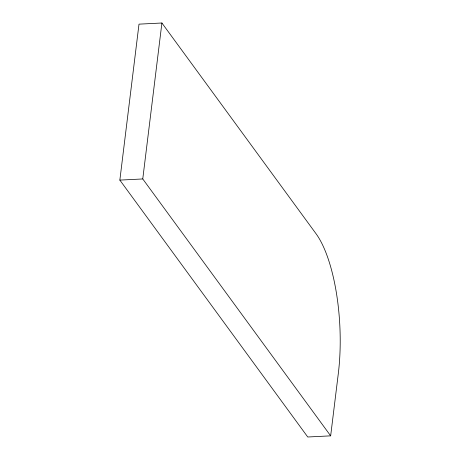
<?xml version="1.0" encoding="UTF-8"?>
<svg xmlns="http://www.w3.org/2000/svg" width="460" height="460" viewBox="0 0 460 460"><rect width="100%" height="100%" fill="white"/><g stroke="black" fill="none" stroke-linecap="round" stroke-linejoin="round"><path stroke-width="0.69" d="M119.853 180.102L139 24.15L161.908 23L316.054 233.749A104.449 35.316 87.1 0 1 338.318 373.474L330.659 435.85L307.751 437L119.853 180.102L142.761 178.952L330.659 435.85M142.761 178.952L161.908 23"/></g></svg>
